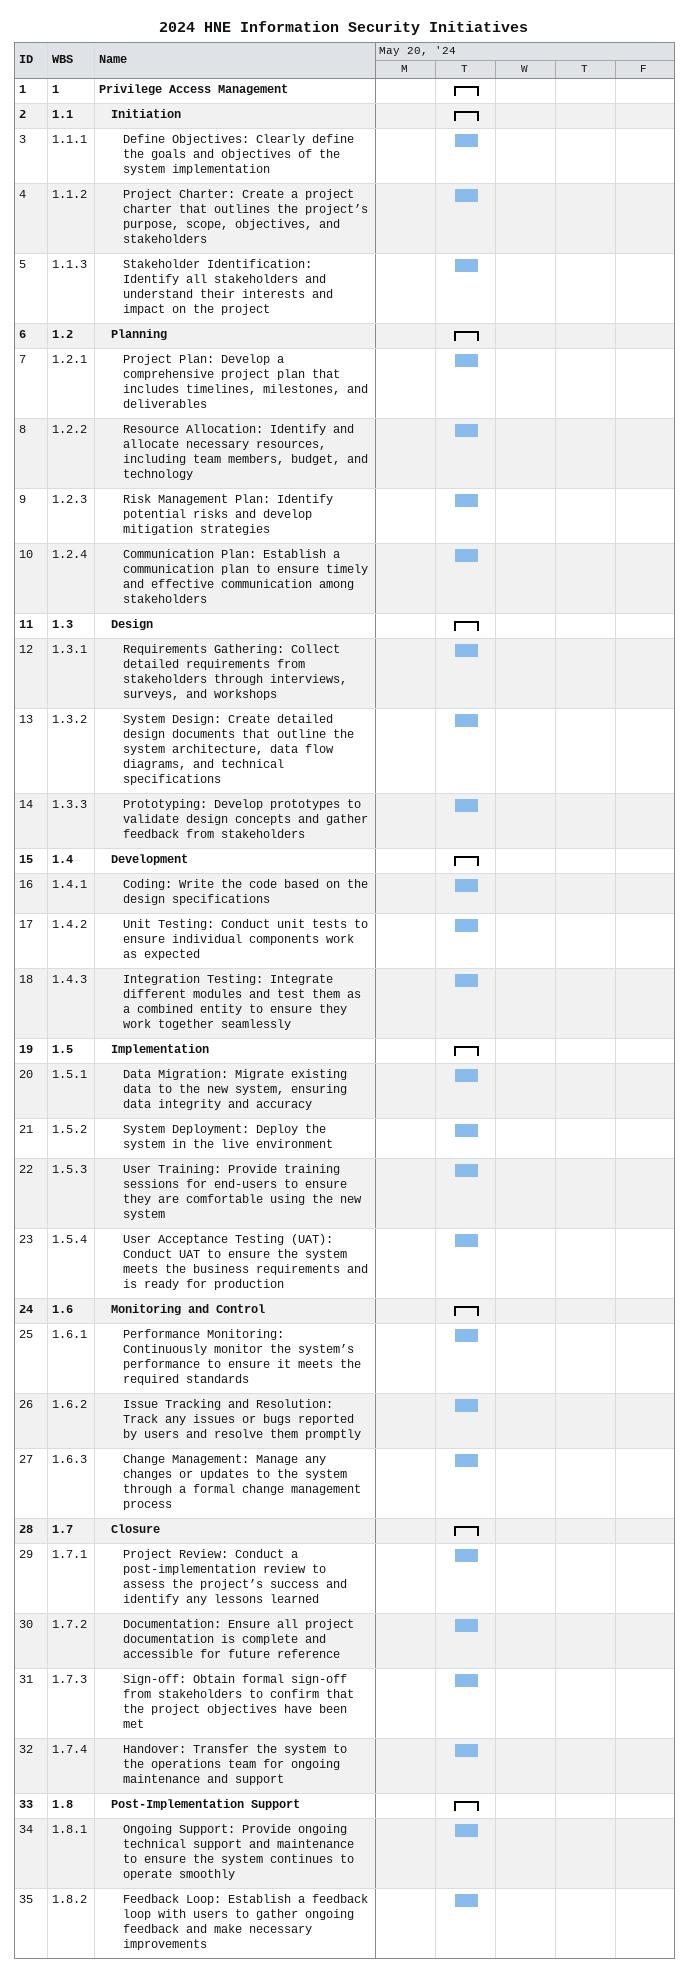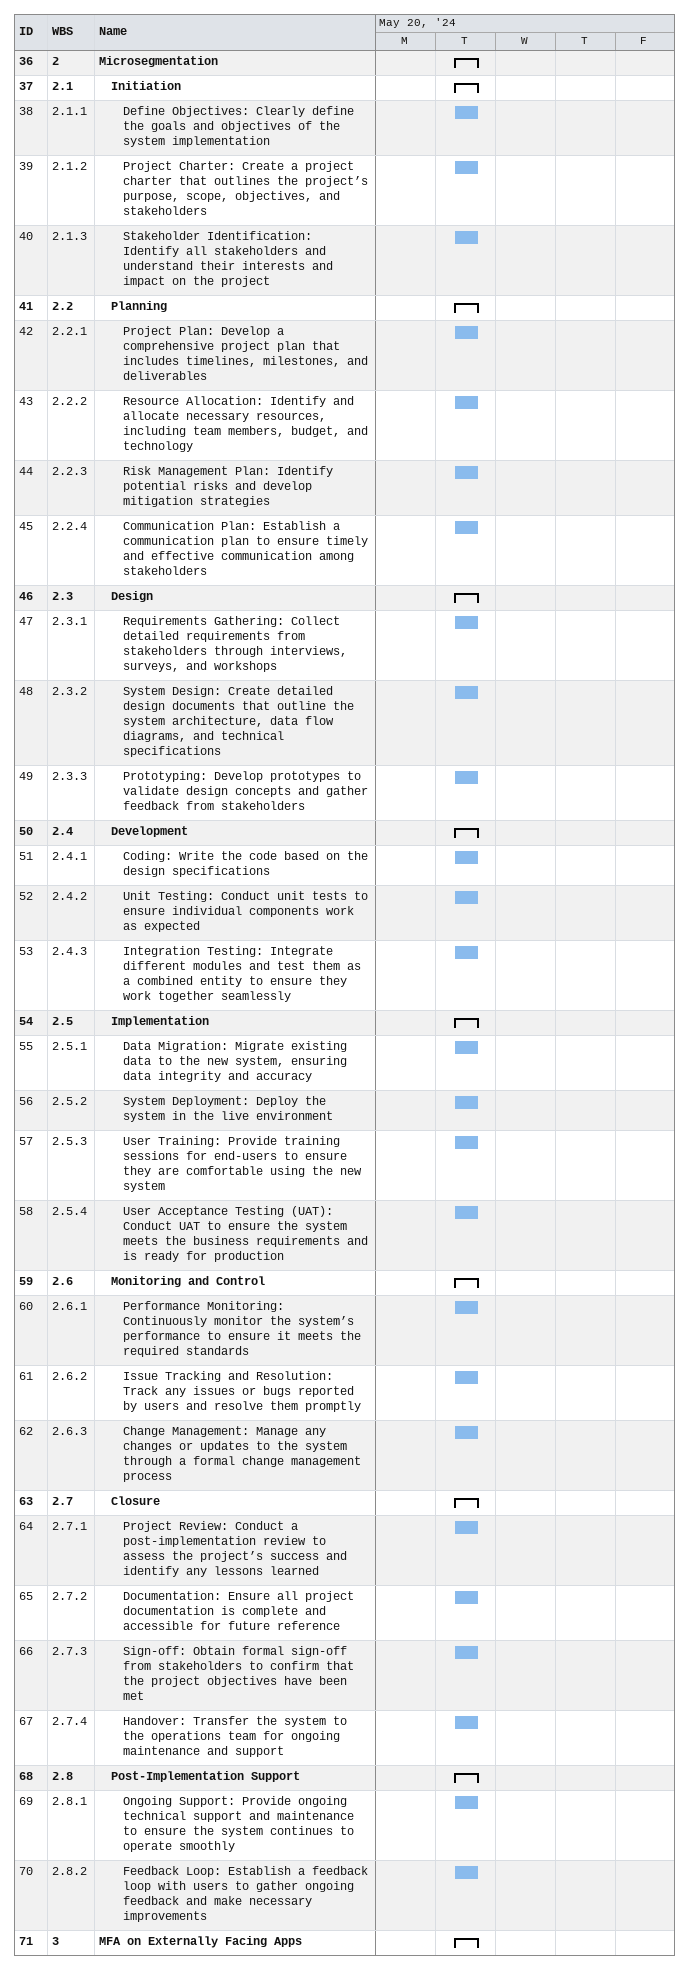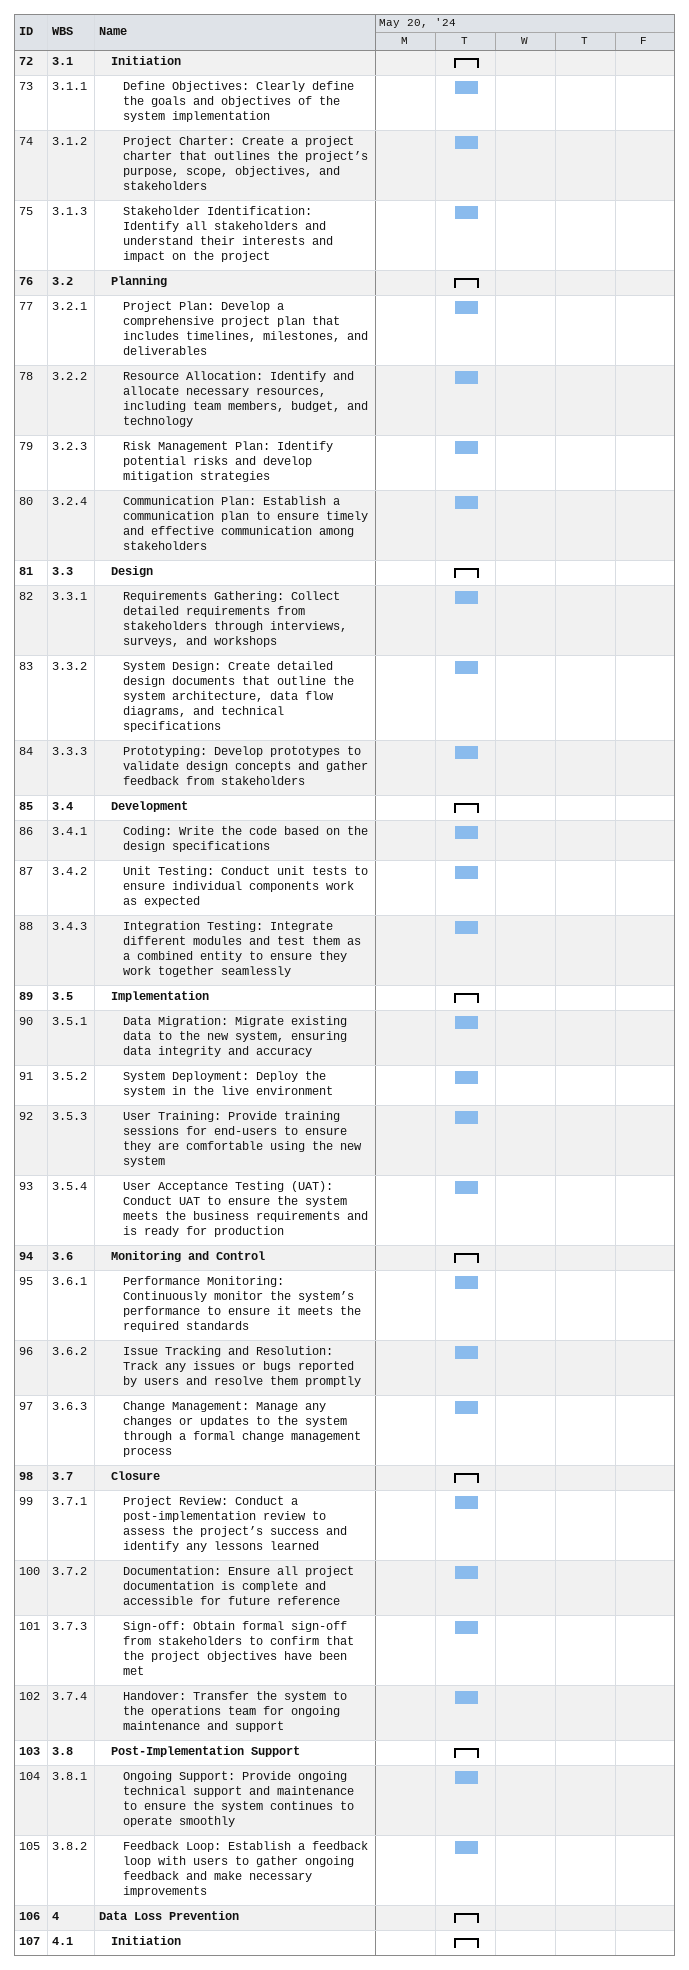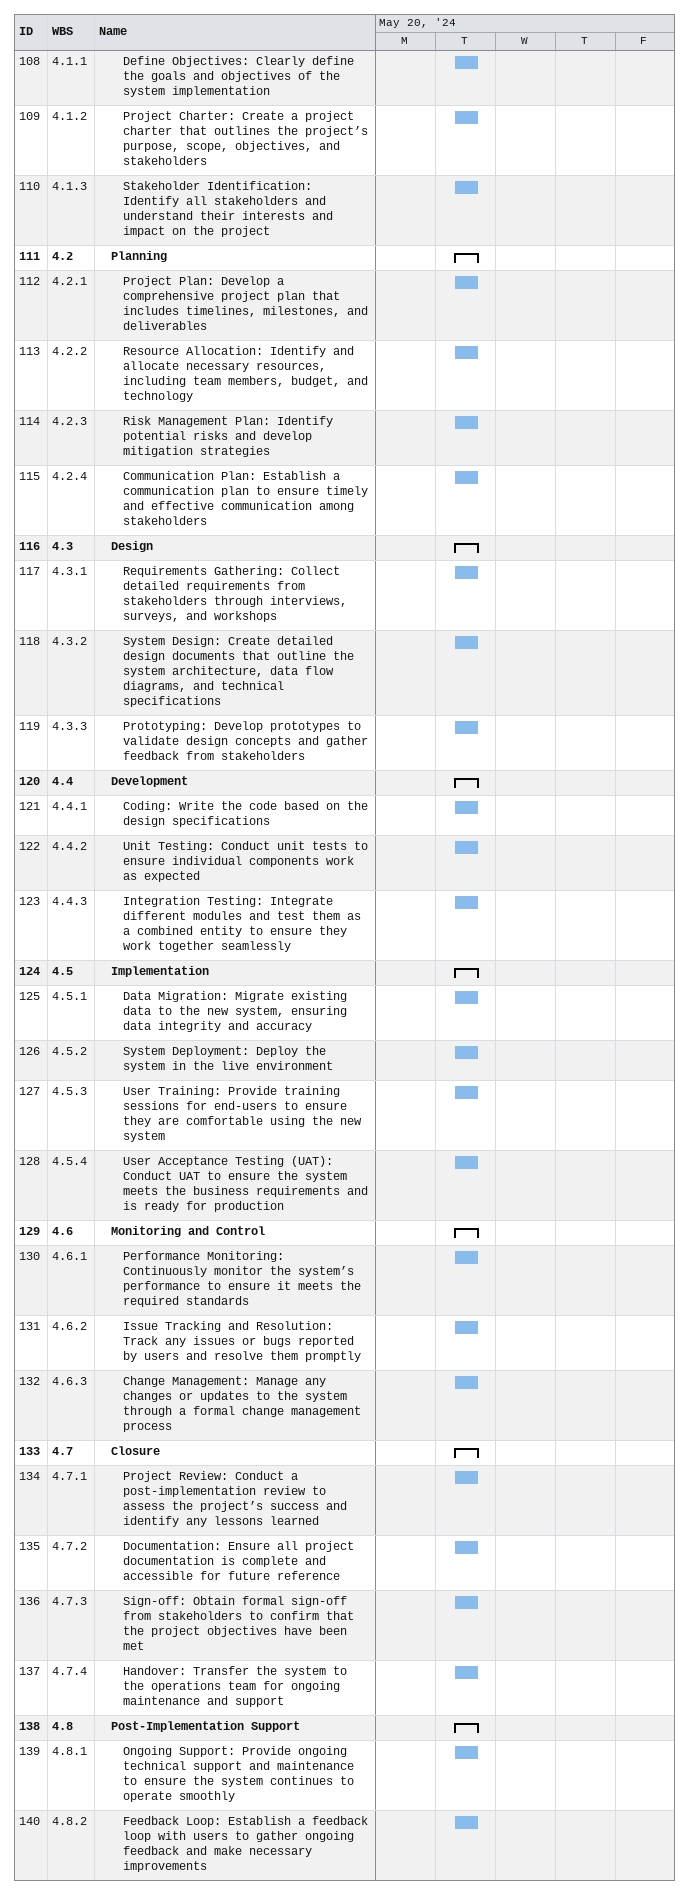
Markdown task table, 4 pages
2024 HNE Information Security Initiatives

| ID | WBS | Task | Start | Finish |
|---|---|---|---|---|
| 1 | 1 | **Privilege Access Management** | 2024-05-21 | 2024-05-21 |
| 2 | 1.1 | **Initiation** | 2024-05-21 | 2024-05-21 |
| 3 | 1.1.1 | Define Objectives: Clearly define the goals and objectives of the system implementation | 2024-05-21 | 2024-05-21 |
| 4 | 1.1.2 | Project Charter: Create a project charter that outlines the project’s purpose, scope, objectives, and stakeholders | 2024-05-21 | 2024-05-21 |
| 5 | 1.1.3 | Stakeholder Identification: Identify all stakeholders and understand their interests and impact on the project | 2024-05-21 | 2024-05-21 |
| 6 | 1.2 | **Planning** | 2024-05-21 | 2024-05-21 |
| 7 | 1.2.1 | Project Plan: Develop a comprehensive project plan that includes timelines, milestones, and deliverables | 2024-05-21 | 2024-05-21 |
| 8 | 1.2.2 | Resource Allocation: Identify and allocate necessary resources, including team members, budget, and technology | 2024-05-21 | 2024-05-21 |
| 9 | 1.2.3 | Risk Management Plan: Identify potential risks and develop mitigation strategies | 2024-05-21 | 2024-05-21 |
| 10 | 1.2.4 | Communication Plan: Establish a communication plan to ensure timely and effective communication among stakeholders | 2024-05-21 | 2024-05-21 |
| 11 | 1.3 | **Design** | 2024-05-21 | 2024-05-21 |
| 12 | 1.3.1 | Requirements Gathering: Collect detailed requirements from stakeholders through interviews, surveys, and workshops | 2024-05-21 | 2024-05-21 |
| 13 | 1.3.2 | System Design: Create detailed design documents that outline the system architecture, data flow diagrams, and technical specifications | 2024-05-21 | 2024-05-21 |
| 14 | 1.3.3 | Prototyping: Develop prototypes to validate design concepts and gather feedback from stakeholders | 2024-05-21 | 2024-05-21 |
| 15 | 1.4 | **Development** | 2024-05-21 | 2024-05-21 |
| 16 | 1.4.1 | Coding: Write the code based on the design specifications | 2024-05-21 | 2024-05-21 |
| 17 | 1.4.2 | Unit Testing: Conduct unit tests to ensure individual components work as expected | 2024-05-21 | 2024-05-21 |
| 18 | 1.4.3 | Integration Testing: Integrate different modules and test them as a combined entity to ensure they work together seamlessly | 2024-05-21 | 2024-05-21 |
| 19 | 1.5 | **Implementation** | 2024-05-21 | 2024-05-21 |
| 20 | 1.5.1 | Data Migration: Migrate existing data to the new system, ensuring data integrity and accuracy | 2024-05-21 | 2024-05-21 |
| 21 | 1.5.2 | System Deployment: Deploy the system in the live environment | 2024-05-21 | 2024-05-21 |
| 22 | 1.5.3 | User Training: Provide training sessions for end-users to ensure they are comfortable using the new system | 2024-05-21 | 2024-05-21 |
| 23 | 1.5.4 | User Acceptance Testing (UAT): Conduct UAT to ensure the system meets the business requirements and is ready for production | 2024-05-21 | 2024-05-21 |
| 24 | 1.6 | **Monitoring and Control** | 2024-05-21 | 2024-05-21 |
| 25 | 1.6.1 | Performance Monitoring: Continuously monitor the system’s performance to ensure it meets the required standards | 2024-05-21 | 2024-05-21 |
| 26 | 1.6.2 | Issue Tracking and Resolution: Track any issues or bugs reported by users and resolve them promptly | 2024-05-21 | 2024-05-21 |
| 27 | 1.6.3 | Change Management: Manage any changes or updates to the system through a formal change management process | 2024-05-21 | 2024-05-21 |
| 28 | 1.7 | **Closure** | 2024-05-21 | 2024-05-21 |
| 29 | 1.7.1 | Project Review: Conduct a post-implementation review to assess the project’s success and identify any lessons learned | 2024-05-21 | 2024-05-21 |
| 30 | 1.7.2 | Documentation: Ensure all project documentation is complete and accessible for future reference | 2024-05-21 | 2024-05-21 |
| 31 | 1.7.3 | Sign-off: Obtain formal sign-off from stakeholders to confirm that the project objectives have been met | 2024-05-21 | 2024-05-21 |
| 32 | 1.7.4 | Handover: Transfer the system to the operations team for ongoing maintenance and support | 2024-05-21 | 2024-05-21 |
| 33 | 1.8 | **Post-Implementation Support** | 2024-05-21 | 2024-05-21 |
| 34 | 1.8.1 | Ongoing Support: Provide ongoing technical support and maintenance to ensure the system continues to operate smoothly | 2024-05-21 | 2024-05-21 |
| 35 | 1.8.2 | Feedback Loop: Establish a feedback loop with users to gather ongoing feedback and make necessary improvements | 2024-05-21 | 2024-05-21 |
| 36 | 2 | **Microsegmentation** | 2024-05-21 | 2024-05-21 |
| 37 | 2.1 | **Initiation** | 2024-05-21 | 2024-05-21 |
| 38 | 2.1.1 | Define Objectives: Clearly define the goals and objectives of the system implementation | 2024-05-21 | 2024-05-21 |
| 39 | 2.1.2 | Project Charter: Create a project charter that outlines the project’s purpose, scope, objectives, and stakeholders | 2024-05-21 | 2024-05-21 |
| 40 | 2.1.3 | Stakeholder Identification: Identify all stakeholders and understand their interests and impact on the project | 2024-05-21 | 2024-05-21 |
| 41 | 2.2 | **Planning** | 2024-05-21 | 2024-05-21 |
| 42 | 2.2.1 | Project Plan: Develop a comprehensive project plan that includes timelines, milestones, and deliverables | 2024-05-21 | 2024-05-21 |
| 43 | 2.2.2 | Resource Allocation: Identify and allocate necessary resources, including team members, budget, and technology | 2024-05-21 | 2024-05-21 |
| 44 | 2.2.3 | Risk Management Plan: Identify potential risks and develop mitigation strategies | 2024-05-21 | 2024-05-21 |
| 45 | 2.2.4 | Communication Plan: Establish a communication plan to ensure timely and effective communication among stakeholders | 2024-05-21 | 2024-05-21 |
| 46 | 2.3 | **Design** | 2024-05-21 | 2024-05-21 |
| 47 | 2.3.1 | Requirements Gathering: Collect detailed requirements from stakeholders through interviews, surveys, and workshops | 2024-05-21 | 2024-05-21 |
| 48 | 2.3.2 | System Design: Create detailed design documents that outline the system architecture, data flow diagrams, and technical specifications | 2024-05-21 | 2024-05-21 |
| 49 | 2.3.3 | Prototyping: Develop prototypes to validate design concepts and gather feedback from stakeholders | 2024-05-21 | 2024-05-21 |
| 50 | 2.4 | **Development** | 2024-05-21 | 2024-05-21 |
| 51 | 2.4.1 | Coding: Write the code based on the design specifications | 2024-05-21 | 2024-05-21 |
| 52 | 2.4.2 | Unit Testing: Conduct unit tests to ensure individual components work as expected | 2024-05-21 | 2024-05-21 |
| 53 | 2.4.3 | Integration Testing: Integrate different modules and test them as a combined entity to ensure they work together seamlessly | 2024-05-21 | 2024-05-21 |
| 54 | 2.5 | **Implementation** | 2024-05-21 | 2024-05-21 |
| 55 | 2.5.1 | Data Migration: Migrate existing data to the new system, ensuring data integrity and accuracy | 2024-05-21 | 2024-05-21 |
| 56 | 2.5.2 | System Deployment: Deploy the system in the live environment | 2024-05-21 | 2024-05-21 |
| 57 | 2.5.3 | User Training: Provide training sessions for end-users to ensure they are comfortable using the new system | 2024-05-21 | 2024-05-21 |
| 58 | 2.5.4 | User Acceptance Testing (UAT): Conduct UAT to ensure the system meets the business requirements and is ready for production | 2024-05-21 | 2024-05-21 |
| 59 | 2.6 | **Monitoring and Control** | 2024-05-21 | 2024-05-21 |
| 60 | 2.6.1 | Performance Monitoring: Continuously monitor the system’s performance to ensure it meets the required standards | 2024-05-21 | 2024-05-21 |
| 61 | 2.6.2 | Issue Tracking and Resolution: Track any issues or bugs reported by users and resolve them promptly | 2024-05-21 | 2024-05-21 |
| 62 | 2.6.3 | Change Management: Manage any changes or updates to the system through a formal change management process | 2024-05-21 | 2024-05-21 |
| 63 | 2.7 | **Closure** | 2024-05-21 | 2024-05-21 |
| 64 | 2.7.1 | Project Review: Conduct a post-implementation review to assess the project’s success and identify any lessons learned | 2024-05-21 | 2024-05-21 |
| 65 | 2.7.2 | Documentation: Ensure all project documentation is complete and accessible for future reference | 2024-05-21 | 2024-05-21 |
| 66 | 2.7.3 | Sign-off: Obtain formal sign-off from stakeholders to confirm that the project objectives have been met | 2024-05-21 | 2024-05-21 |
| 67 | 2.7.4 | Handover: Transfer the system to the operations team for ongoing maintenance and support | 2024-05-21 | 2024-05-21 |
| 68 | 2.8 | **Post-Implementation Support** | 2024-05-21 | 2024-05-21 |
| 69 | 2.8.1 | Ongoing Support: Provide ongoing technical support and maintenance to ensure the system continues to operate smoothly | 2024-05-21 | 2024-05-21 |
| 70 | 2.8.2 | Feedback Loop: Establish a feedback loop with users to gather ongoing feedback and make necessary improvements | 2024-05-21 | 2024-05-21 |
| 71 | 3 | **MFA on Externally Facing Apps** | 2024-05-21 | 2024-05-21 |
| 72 | 3.1 | **Initiation** | 2024-05-21 | 2024-05-21 |
| 73 | 3.1.1 | Define Objectives: Clearly define the goals and objectives of the system implementation | 2024-05-21 | 2024-05-21 |
| 74 | 3.1.2 | Project Charter: Create a project charter that outlines the project’s purpose, scope, objectives, and stakeholders | 2024-05-21 | 2024-05-21 |
| 75 | 3.1.3 | Stakeholder Identification: Identify all stakeholders and understand their interests and impact on the project | 2024-05-21 | 2024-05-21 |
| 76 | 3.2 | **Planning** | 2024-05-21 | 2024-05-21 |
| 77 | 3.2.1 | Project Plan: Develop a comprehensive project plan that includes timelines, milestones, and deliverables | 2024-05-21 | 2024-05-21 |
| 78 | 3.2.2 | Resource Allocation: Identify and allocate necessary resources, including team members, budget, and technology | 2024-05-21 | 2024-05-21 |
| 79 | 3.2.3 | Risk Management Plan: Identify potential risks and develop mitigation strategies | 2024-05-21 | 2024-05-21 |
| 80 | 3.2.4 | Communication Plan: Establish a communication plan to ensure timely and effective communication among stakeholders | 2024-05-21 | 2024-05-21 |
| 81 | 3.3 | **Design** | 2024-05-21 | 2024-05-21 |
| 82 | 3.3.1 | Requirements Gathering: Collect detailed requirements from stakeholders through interviews, surveys, and workshops | 2024-05-21 | 2024-05-21 |
| 83 | 3.3.2 | System Design: Create detailed design documents that outline the system architecture, data flow diagrams, and technical specifications | 2024-05-21 | 2024-05-21 |
| 84 | 3.3.3 | Prototyping: Develop prototypes to validate design concepts and gather feedback from stakeholders | 2024-05-21 | 2024-05-21 |
| 85 | 3.4 | **Development** | 2024-05-21 | 2024-05-21 |
| 86 | 3.4.1 | Coding: Write the code based on the design specifications | 2024-05-21 | 2024-05-21 |
| 87 | 3.4.2 | Unit Testing: Conduct unit tests to ensure individual components work as expected | 2024-05-21 | 2024-05-21 |
| 88 | 3.4.3 | Integration Testing: Integrate different modules and test them as a combined entity to ensure they work together seamlessly | 2024-05-21 | 2024-05-21 |
| 89 | 3.5 | **Implementation** | 2024-05-21 | 2024-05-21 |
| 90 | 3.5.1 | Data Migration: Migrate existing data to the new system, ensuring data integrity and accuracy | 2024-05-21 | 2024-05-21 |
| 91 | 3.5.2 | System Deployment: Deploy the system in the live environment | 2024-05-21 | 2024-05-21 |
| 92 | 3.5.3 | User Training: Provide training sessions for end-users to ensure they are comfortable using the new system | 2024-05-21 | 2024-05-21 |
| 93 | 3.5.4 | User Acceptance Testing (UAT): Conduct UAT to ensure the system meets the business requirements and is ready for production | 2024-05-21 | 2024-05-21 |
| 94 | 3.6 | **Monitoring and Control** | 2024-05-21 | 2024-05-21 |
| 95 | 3.6.1 | Performance Monitoring: Continuously monitor the system’s performance to ensure it meets the required standards | 2024-05-21 | 2024-05-21 |
| 96 | 3.6.2 | Issue Tracking and Resolution: Track any issues or bugs reported by users and resolve them promptly | 2024-05-21 | 2024-05-21 |
| 97 | 3.6.3 | Change Management: Manage any changes or updates to the system through a formal change management process | 2024-05-21 | 2024-05-21 |
| 98 | 3.7 | **Closure** | 2024-05-21 | 2024-05-21 |
| 99 | 3.7.1 | Project Review: Conduct a post-implementation review to assess the project’s success and identify any lessons learned | 2024-05-21 | 2024-05-21 |
| 100 | 3.7.2 | Documentation: Ensure all project documentation is complete and accessible for future reference | 2024-05-21 | 2024-05-21 |
| 101 | 3.7.3 | Sign-off: Obtain formal sign-off from stakeholders to confirm that the project objectives have been met | 2024-05-21 | 2024-05-21 |
| 102 | 3.7.4 | Handover: Transfer the system to the operations team for ongoing maintenance and support | 2024-05-21 | 2024-05-21 |
| 103 | 3.8 | **Post-Implementation Support** | 2024-05-21 | 2024-05-21 |
| 104 | 3.8.1 | Ongoing Support: Provide ongoing technical support and maintenance to ensure the system continues to operate smoothly | 2024-05-21 | 2024-05-21 |
| 105 | 3.8.2 | Feedback Loop: Establish a feedback loop with users to gather ongoing feedback and make necessary improvements | 2024-05-21 | 2024-05-21 |
| 106 | 4 | **Data Loss Prevention** | 2024-05-21 | 2024-05-21 |
| 107 | 4.1 | **Initiation** | 2024-05-21 | 2024-05-21 |
| 108 | 4.1.1 | Define Objectives: Clearly define the goals and objectives of the system implementation | 2024-05-21 | 2024-05-21 |
| 109 | 4.1.2 | Project Charter: Create a project charter that outlines the project’s purpose, scope, objectives, and stakeholders | 2024-05-21 | 2024-05-21 |
| 110 | 4.1.3 | Stakeholder Identification: Identify all stakeholders and understand their interests and impact on the project | 2024-05-21 | 2024-05-21 |
| 111 | 4.2 | **Planning** | 2024-05-21 | 2024-05-21 |
| 112 | 4.2.1 | Project Plan: Develop a comprehensive project plan that includes timelines, milestones, and deliverables | 2024-05-21 | 2024-05-21 |
| 113 | 4.2.2 | Resource Allocation: Identify and allocate necessary resources, including team members, budget, and technology | 2024-05-21 | 2024-05-21 |
| 114 | 4.2.3 | Risk Management Plan: Identify potential risks and develop mitigation strategies | 2024-05-21 | 2024-05-21 |
| 115 | 4.2.4 | Communication Plan: Establish a communication plan to ensure timely and effective communication among stakeholders | 2024-05-21 | 2024-05-21 |
| 116 | 4.3 | **Design** | 2024-05-21 | 2024-05-21 |
| 117 | 4.3.1 | Requirements Gathering: Collect detailed requirements from stakeholders through interviews, surveys, and workshops | 2024-05-21 | 2024-05-21 |
| 118 | 4.3.2 | System Design: Create detailed design documents that outline the system architecture, data flow diagrams, and technical specifications | 2024-05-21 | 2024-05-21 |
| 119 | 4.3.3 | Prototyping: Develop prototypes to validate design concepts and gather feedback from stakeholders | 2024-05-21 | 2024-05-21 |
| 120 | 4.4 | **Development** | 2024-05-21 | 2024-05-21 |
| 121 | 4.4.1 | Coding: Write the code based on the design specifications | 2024-05-21 | 2024-05-21 |
| 122 | 4.4.2 | Unit Testing: Conduct unit tests to ensure individual components work as expected | 2024-05-21 | 2024-05-21 |
| 123 | 4.4.3 | Integration Testing: Integrate different modules and test them as a combined entity to ensure they work together seamlessly | 2024-05-21 | 2024-05-21 |
| 124 | 4.5 | **Implementation** | 2024-05-21 | 2024-05-21 |
| 125 | 4.5.1 | Data Migration: Migrate existing data to the new system, ensuring data integrity and accuracy | 2024-05-21 | 2024-05-21 |
| 126 | 4.5.2 | System Deployment: Deploy the system in the live environment | 2024-05-21 | 2024-05-21 |
| 127 | 4.5.3 | User Training: Provide training sessions for end-users to ensure they are comfortable using the new system | 2024-05-21 | 2024-05-21 |
| 128 | 4.5.4 | User Acceptance Testing (UAT): Conduct UAT to ensure the system meets the business requirements and is ready for production | 2024-05-21 | 2024-05-21 |
| 129 | 4.6 | **Monitoring and Control** | 2024-05-21 | 2024-05-21 |
| 130 | 4.6.1 | Performance Monitoring: Continuously monitor the system’s performance to ensure it meets the required standards | 2024-05-21 | 2024-05-21 |
| 131 | 4.6.2 | Issue Tracking and Resolution: Track any issues or bugs reported by users and resolve them promptly | 2024-05-21 | 2024-05-21 |
| 132 | 4.6.3 | Change Management: Manage any changes or updates to the system through a formal change management process | 2024-05-21 | 2024-05-21 |
| 133 | 4.7 | **Closure** | 2024-05-21 | 2024-05-21 |
| 134 | 4.7.1 | Project Review: Conduct a post-implementation review to assess the project’s success and identify any lessons learned | 2024-05-21 | 2024-05-21 |
| 135 | 4.7.2 | Documentation: Ensure all project documentation is complete and accessible for future reference | 2024-05-21 | 2024-05-21 |
| 136 | 4.7.3 | Sign-off: Obtain formal sign-off from stakeholders to confirm that the project objectives have been met | 2024-05-21 | 2024-05-21 |
| 137 | 4.7.4 | Handover: Transfer the system to the operations team for ongoing maintenance and support | 2024-05-21 | 2024-05-21 |
| 138 | 4.8 | **Post-Implementation Support** | 2024-05-21 | 2024-05-21 |
| 139 | 4.8.1 | Ongoing Support: Provide ongoing technical support and maintenance to ensure the system continues to operate smoothly | 2024-05-21 | 2024-05-21 |
| 140 | 4.8.2 | Feedback Loop: Establish a feedback loop with users to gather ongoing feedback and make necessary improvements | 2024-05-21 | 2024-05-21 |
